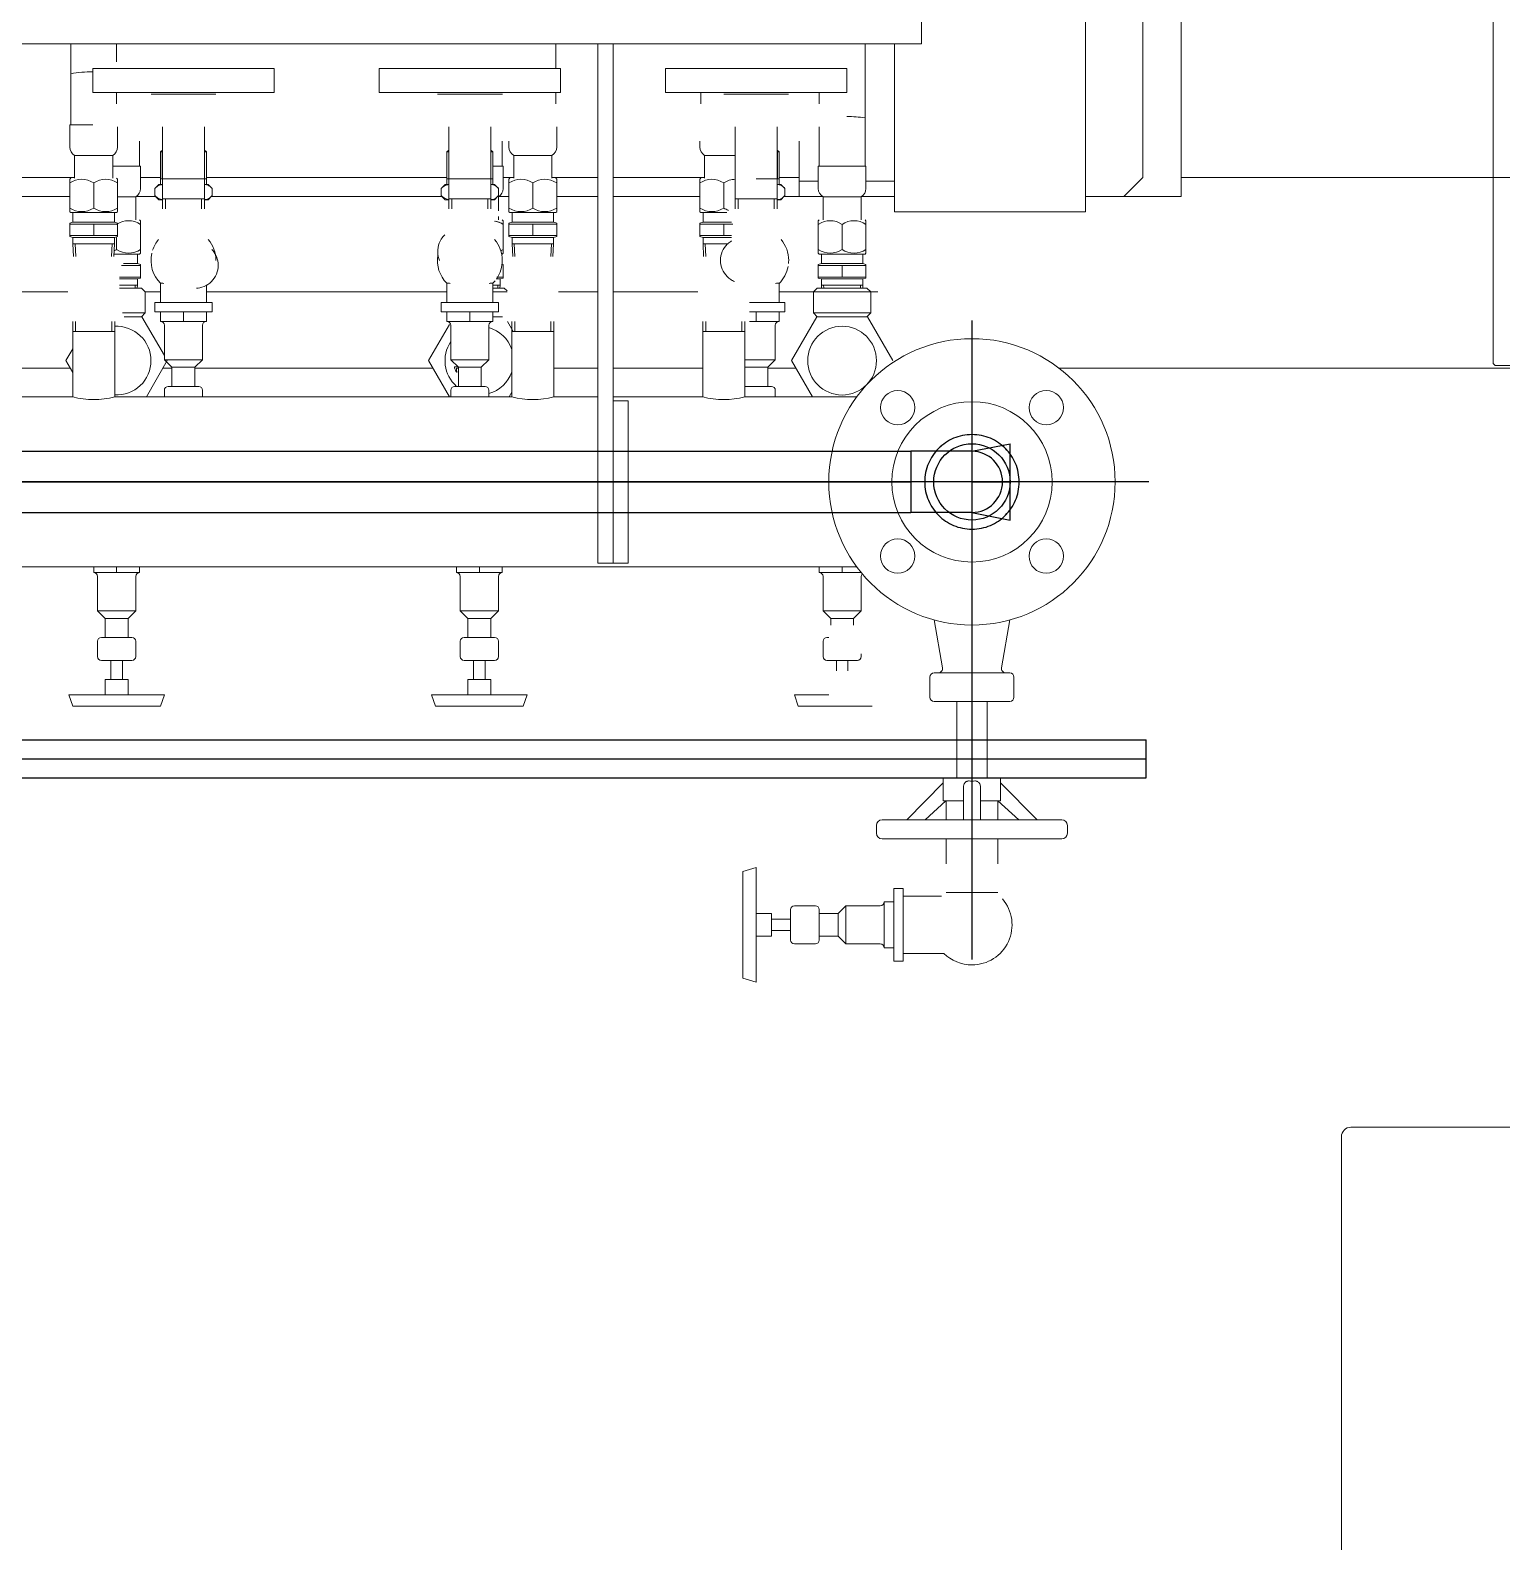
# Model space of a CAD drawing. Extents: x -681219 to -550379, y -242630 to -158199.
# Drawn here: x -643644 to -642873, y -218581 to -217790 of the extents above; entities that cross this region are included whole.
import ezdxf
from ezdxf.lldxf.tags import DXFTag

# ---------------------------------------------------------------- set-up
doc = ezdxf.new("R2010")
doc.units = 0
doc.header["$LTSCALE"] = 1000
doc.linetypes.add('DASHED2', pattern=[9.525, 6.35, -3.175])
doc.layers.get('0').update_dxf_attribs({"linetype": 'CONTINUOUS'})
for name, color, linetype in [('center', 253, 'CENTER2'), ('DOTE_油脂（红）', 7, 'CONTINUOUS'), ('interface', 251, 'DASHED2'), ('PIPE-油脂（红）', 1, 'CONTINUOUS'), ('VPIPE-油脂（红）', 1, 'CONTINUOUS')]:
    doc.layers.add(name, color=color, linetype=linetype)
doc.layers.add('famsun', color=7, linetype='CONTINUOUS', lineweight=0)
tags = doc.linetypes.add('CENTER2', pattern=[28.575, 19.05, -3.175, 3.175, -3.175]).pattern_tags.tags
tags[10:11] = [DXFTag(74, 4), DXFTag(75, 0), DXFTag(340, '0'), DXFTag(46, 0.0), DXFTag(50, 0.0), DXFTag(44, 0.0), DXFTag(45, 0.0)]
tags[8:9] = [DXFTag(74, 4), DXFTag(75, 0), DXFTag(340, '0'), DXFTag(46, 0.0), DXFTag(50, 0.0), DXFTag(44, 0.0), DXFTag(45, 0.0)]
tags[6:7] = [DXFTag(74, 4), DXFTag(75, 0), DXFTag(340, '0'), DXFTag(46, 0.0), DXFTag(50, 0.0), DXFTag(44, 0.0), DXFTag(45, 0.0)]
tags[4:5] = [DXFTag(74, 4), DXFTag(75, 0), DXFTag(340, '0'), DXFTag(46, 0.0), DXFTag(50, 0.0), DXFTag(44, 0.0), DXFTag(45, 0.0)]

# ---------------------------------------------------------------- blocks, each defined once
blk = doc.blocks.new('*U45')
at = {"color": 0, "linetype": 'ByBlock', "lineweight": -2}
for p, q in [((1998.14, 952.5), (1998.14, 1567.5)), ((2003.14, 947.5), (2313.17, 947.5)), ((1691.64, 871.5), (1684.64, 869.5)), ((1691.64, 871.5), (1691.64, 811.5)), ((1684.64, 869.5), (1684.64, 813.5)), ((1763.64, 860.5), (1763.64, 822.5)), ((1768.64, 860.5), (1763.64, 860.5)), ((1768.64, 860.5), (1768.64, 822.5)), ((1789.94, 856.5), (1768.64, 856.5)), ((1699.64, 847.5), (1691.64, 847.5)), ((1699.64, 847.5), (1699.64, 835.5)), ((1709.64, 833.5), (1709.64, 849.5)), ((1722.64, 851.5), (1711.64, 851.5)), ((1724.64, 849.5), (1724.64, 833.5)), ((1734.64, 847.5), (1724.64, 847.5)), ((1738.64, 851.5), (1734.64, 847.5)), ((1734.64, 847.5), (1734.64, 835.5)), ((1738.64, 851.5), (1738.64, 831.5)), ((1756.64, 851.5), (1738.64, 851.5)), ((1758.64, 853.5), (1763.64, 853.5)), ((1758.64, 853.5), (1758.64, 847.5)), ((1758.64, 847.5), (1758.64, 841.5)), ((1709.64, 844.5), (1699.64, 844.5)), ((1758.64, 841.5), (1758.64, 835.5)), ((1691.64, 835.5), (1699.64, 835.5)), ((1699.64, 838.5), (1709.64, 838.5)), ((1711.64, 831.5), (1722.64, 831.5)), ((1724.64, 835.5), (1734.64, 835.5)), ((1734.64, 835.5), (1738.64, 831.5)), ((1738.64, 831.5), (1756.64, 831.5)), ((1758.64, 835.5), (1758.64, 829.5)), ((1758.64, 829.5), (1763.64, 829.5)), ((1768.64, 826.5), (1788.64, 826.5)), ((1818.14, 824.5), (1791.14, 824.5)), ((1763.64, 822.5), (1768.64, 822.5)), ((1684.64, 813.5), (1691.64, 811.5)), ((1791.14, 809.5), (1791.14, 796.5)), ((1818.14, 796.5), (1818.14, 809.5)), ((1754.64, 793.5), (1754.64, 789.5)), ((1851.64, 796.5), (1757.64, 796.5)), ((1854.64, 789.5), (1854.64, 793.5)), ((1757.64, 786.5), (1851.64, 786.5)), ((1770.56, 786.5), (1789.64, 767.21)), ((1791.03, 776.5), (1780.15, 786.5)), ((1791.14, 786.5), (1791.14, 776.5)), ((1818.14, 776.5), (1818.14, 786.5)), ((1829.13, 786.5), (1818.25, 776.5)), ((1819.64, 767.21), (1838.72, 786.5)), ((1800.14, 776.5), (1789.64, 776.5)), ((1789.64, 776.5), (1789.64, 764.5)), ((1800.14, 769.6), (1800.14, 780.83)), ((1809.14, 780.83), (1809.14, 769.6)), ((1819.64, 776.5), (1809.14, 776.5)), ((1819.64, 764.5), (1819.64, 776.5)), ((1800.14, 770.62), (1800.14, 769.6)), ((1819.64, 764.5), (1789.64, 764.5)), ((1796.64, 764.5), (1796.64, 724.5)), ((1812.64, 724.5), (1812.64, 764.5)), ((1333.64, 727), (1331.64, 721)), ((1381.64, 721), (1331.64, 721)), ((1379.64, 727), (1333.64, 727)), ((1350.64, 721), (1350.64, 713)), ((1362.64, 713), (1362.64, 721)), ((1381.64, 721), (1379.64, 727)), ((1523.64, 727), (1521.64, 721)), ((1571.64, 721), (1521.64, 721)), ((1569.64, 727), (1523.64, 727)), ((1540.64, 721), (1540.64, 713)), ((1552.64, 713), (1552.64, 721)), ((1571.64, 721), (1569.64, 727)), ((1713.64, 727), (1711.64, 721)), ((1729.64, 721), (1711.64, 721)), ((1752.38, 727), (1713.64, 727)), ((1782.64, 722.3), (1782.64, 711.7)), ((1824.44, 724.5), (1784.84, 724.5)), ((1826.64, 711.7), (1826.64, 722.3)), ((1362.64, 713), (1350.64, 713)), ((1353.64, 713), (1353.64, 703)), ((1359.64, 703), (1359.64, 713)), ((1552.64, 713), (1540.64, 713)), ((1543.64, 713), (1543.64, 703)), ((1549.64, 703), (1549.64, 713)), ((1733.64, 708.5), (1733.64, 703)), ((1739.64, 703), (1739.64, 708.5)), ((1789.19, 706.92), (1784.76, 681.82)), ((1784.84, 709.5), (1824.44, 709.5)), ((1824.52, 681.82), (1820.1, 706.92)), ((1346.64, 701), (1346.64, 693)), ((1348.64, 703), (1364.64, 703)), ((1366.64, 693), (1366.64, 701)), ((1536.64, 701), (1536.64, 693)), ((1538.64, 703), (1554.64, 703)), ((1556.64, 693), (1556.64, 701)), ((1726.64, 701), (1726.64, 693)), ((1728.64, 703), (1744.64, 703)), ((1746.64, 699.5), (1746.64, 701)), ((1364.64, 691), (1348.64, 691)), ((1350.64, 691), (1350.64, 681)), ((1362.64, 681), (1362.64, 691)), ((1554.64, 691), (1538.64, 691)), ((1540.64, 691), (1540.64, 681)), ((1552.64, 681), (1552.64, 691)), ((1729.64, 691), (1728.64, 691)), ((1350.64, 681), (1346.64, 677)), ((1362.64, 681), (1350.64, 681)), ((1366.64, 677), (1362.64, 681)), ((1540.64, 681), (1536.64, 677)), ((1552.64, 681), (1540.64, 681)), ((1556.64, 677), (1552.64, 681)), ((1730.64, 681), (1726.64, 677)), ((1730.64, 684.5), (1730.64, 681)), ((1742.64, 681), (1730.64, 681)), ((1742.64, 681), (1742.64, 684.5)), ((1746.64, 677), (1742.64, 681)), ((1366.64, 677), (1346.64, 677)), ((1346.64, 677), (1346.64, 659)), ((1366.64, 659), (1366.64, 677)), ((1556.64, 677), (1536.64, 677)), ((1536.64, 677), (1536.64, 659)), ((1556.64, 659), (1556.64, 677)), ((1746.64, 677), (1726.64, 677)), ((1726.64, 677), (1726.64, 659)), ((1746.64, 659), (1746.64, 677)), ((1744.27, 654), (945.64, 654)), ((1350.64, 657), (1344.64, 657)), ((1344.64, 657), (1344.64, 654)), ((1356.64, 657), (1350.64, 657)), ((1362.64, 657), (1356.64, 657)), ((1356.64, 657), (1356.64, 654)), ((1368.64, 657), (1362.64, 657)), ((1368.64, 657), (1368.64, 654)), ((1540.64, 657), (1534.64, 657)), ((1534.64, 657), (1534.64, 654)), ((1546.64, 657), (1540.64, 657)), ((1552.64, 657), (1546.64, 657)), ((1546.64, 657), (1546.64, 654)), ((1558.64, 657), (1552.64, 657)), ((1558.64, 657), (1558.64, 654)), ((1608.64, 652), (1616.64, 652)), ((1608.64, 642), (1608.64, 652)), ((1616.64, 652), (1616.64, 642)), ((1616.64, 652), (1624.64, 652)), ((1624.64, 652), (1624.64, 642)), ((1730.64, 657), (1724.64, 657)), ((1724.64, 657), (1724.64, 654)), ((1736.64, 657), (1730.64, 657)), ((1742.64, 657), (1736.64, 657)), ((1736.64, 657), (1736.64, 654)), ((1746.6, 657), (1742.64, 657)), ((1608.64, 642), (1608.64, 380)), ((1616.64, 642), (1616.64, 380)), ((1624.64, 642), (1624.64, 577)), ((1624.64, 577), (1624.64, 567)), ((1255.64, 565), (1333.64, 565)), ((1333.64, 565), (1333.64, 525.5)), ((1355.64, 565), (1563.64, 565)), ((1355.64, 525.5), (1355.64, 565)), ((1383.2, 546), (1372.23, 565)), ((1381.64, 565), (1381.64, 561.5)), ((1401.64, 561.5), (1401.64, 565)), ((1531.05, 565), (1520.08, 546)), ((1531.64, 565), (1531.64, 561.5)), ((1551.64, 561.5), (1551.64, 565)), ((1563.64, 562.56), (1562.23, 565)), ((1563.64, 565), (1563.64, 525.5)), ((1585.64, 565), (1608.64, 565)), ((1585.64, 525.5), (1585.64, 565)), ((1624.64, 567), (1616.64, 567)), ((1616.64, 565), (1663.64, 565)), ((1663.64, 565), (1663.64, 525.5)), ((1685.64, 565), (1744.27, 565)), ((1685.64, 525.5), (1685.64, 565)), ((1701.64, 561.5), (1701.64, 565)), ((1721.05, 565), (1710.08, 546)), ((1399.64, 559.5), (1383.64, 559.5)), ((1385.64, 559.5), (1385.64, 549.5)), ((1397.64, 549.5), (1397.64, 559.5)), ((1549.64, 559.5), (1533.64, 559.5)), ((1535.64, 559.5), (1535.64, 549.5)), ((1547.64, 549.5), (1547.64, 559.5)), ((1699.64, 559.5), (1685.64, 559.5)), ((1697.64, 549.5), (1697.64, 559.5)), ((1332.39, 550), (1255.64, 550)), ((1333.64, 552.16), (1330.08, 546)), ((1385.64, 550), (1380.89, 550)), ((1385.64, 549.5), (1381.64, 545.5)), ((1397.64, 549.5), (1385.64, 549.5)), ((1522.39, 550), (1397.64, 550)), ((1401.64, 545.5), (1397.64, 549.5)), ((1535.64, 549.5), (1531.64, 545.5)), ((1547.64, 549.5), (1535.64, 549.5)), ((1551.64, 545.5), (1547.64, 549.5)), ((1608.64, 550), (1585.64, 550)), ((1663.64, 550), (1616.64, 550)), ((1697.64, 549.5), (1685.64, 549.5)), ((1712.39, 550), (1697.64, 550)), ((1701.64, 545.5), (1697.64, 549.5)), ((2339.14, 550), (1850.3, 550)), ((1330.08, 546), (1333.64, 539.84)), ((1369.92, 523), (1381.64, 543.3)), ((1401.64, 545.5), (1381.64, 545.5)), ((1381.64, 545.5), (1381.64, 527.5)), ((1401.64, 527.5), (1401.64, 545.5)), ((1520.08, 546), (1530.99, 527.11)), ((1551.64, 545.5), (1531.64, 545.5)), ((1531.64, 545.5), (1531.64, 527.5)), ((1551.64, 527.5), (1551.64, 545.5)), ((1701.64, 545.5), (1685.64, 545.5)), ((1701.64, 527.5), (1701.64, 545.5)), ((1710.08, 546), (1723.36, 523)), ((1749.92, 523), (1763.2, 546)), ((1355.64, 530.7), (1333.64, 530.7)), ((1335.17, 525.5), (1335.17, 530.7)), ((1354.11, 525.5), (1354.11, 530.7)), ((1585.64, 530.7), (1563.64, 530.7)), ((1565.17, 525.5), (1565.17, 530.7)), ((1584.11, 525.5), (1584.11, 530.7)), ((1685.64, 530.7), (1663.64, 530.7)), ((1665.17, 525.5), (1665.17, 530.7)), ((1684.11, 525.5), (1684.11, 530.7)), ((1360.67, 523), (1369.92, 523)), ((1371.64, 521), (1369.64, 523)), ((1379.64, 520.5), (1379.64, 525.5)), ((1385.64, 525.5), (1379.64, 525.5)), ((1391.64, 525.5), (1385.64, 525.5)), ((1397.64, 525.5), (1391.64, 525.5)), ((1391.64, 525.5), (1391.64, 520.5)), ((1403.64, 525.5), (1397.64, 525.5)), ((1403.64, 525.5), (1403.64, 520.5)), ((1529.64, 520.5), (1529.64, 525.5)), ((1535.64, 525.5), (1529.64, 525.5)), ((1541.64, 525.5), (1535.64, 525.5)), ((1547.64, 525.5), (1541.64, 525.5)), ((1541.64, 525.5), (1541.64, 520.5)), ((1553.64, 525.5), (1547.64, 525.5)), ((1553.64, 525.5), (1553.64, 520.5)), ((1553.71, 523), (1558.68, 523)), ((1561.4, 525.56), (1564.14, 530.31)), ((1691.64, 525.5), (1688.14, 525.5)), ((1697.64, 525.5), (1691.64, 525.5)), ((1691.64, 525.5), (1691.64, 520.5)), ((1703.64, 525.5), (1697.64, 525.5)), ((1703.64, 525.5), (1703.64, 520.5)), ((1723.64, 523), (1721.64, 521)), ((1723.36, 523), (1749.92, 523)), ((1751.64, 521), (1749.64, 523)), ((1371.64, 521), (1359.64, 521)), ((1371.64, 510), (1371.64, 521)), ((1406.64, 520.5), (1376.64, 520.5)), ((1376.64, 520.5), (1376.64, 515.5)), ((1406.64, 515.5), (1376.64, 515.5)), ((1379.64, 515.5), (1379.64, 505.54)), ((1403.64, 506.49), (1403.64, 515.5)), ((1406.64, 515.5), (1406.64, 520.5)), ((1556.64, 520.5), (1526.64, 520.5)), ((1526.64, 520.5), (1526.64, 515.5)), ((1556.64, 515.5), (1526.64, 515.5)), ((1529.64, 515.5), (1529.64, 505.54)), ((1553.64, 505.53), (1553.64, 515.5)), ((1556.64, 515.5), (1556.64, 520.5)), ((1706.64, 520.5), (1688.14, 520.5)), ((1706.64, 515.5), (1688.14, 515.5)), ((1703.64, 505.53), (1703.64, 515.5)), ((1706.64, 515.5), (1706.64, 520.5)), ((1751.64, 521), (1721.64, 521)), ((1721.64, 521), (1721.64, 510)), ((1751.64, 510), (1751.64, 521)), ((1258.14, 510), (1331.14, 510)), ((1369.64, 508), (1358.14, 508)), ((1366.27, 507.95), (1366.33, 506.5)), ((1367.49, 506.5), (1367.43, 508)), ((1369.64, 508), (1371.64, 510)), ((1371.64, 510), (1379.64, 510)), ((1403.64, 510), (1529.64, 510)), ((1553.64, 510), (1561.14, 510)), ((1559.64, 508), (1553.64, 508)), ((1556.27, 507.95), (1556.33, 506.5)), ((1557.49, 506.5), (1557.43, 508)), ((1559.64, 508), (1561.14, 509.5)), ((1588.14, 510), (1608.64, 510)), ((1616.64, 510), (1661.14, 510)), ((1703.64, 510), (1721.64, 510)), ((1721.64, 510), (1751.64, 510)), ((1721.64, 510), (1723.64, 508)), ((1749.64, 508), (1723.64, 508)), ((1725.86, 508), (1725.79, 506.5)), ((1727.02, 507.95), (1726.95, 506.5)), ((1746.27, 507.95), (1746.33, 506.5)), ((1747.49, 506.5), (1747.43, 508)), ((1749.64, 508), (1751.64, 510)), ((1755.39, 510), (1751.39, 510)), ((1367.49, 506.5), (1358.14, 506.5)), ((1358.14, 503.2), (1367.49, 503.2)), ((1369.14, 502.24), (1358.14, 502.24)), ((1367.49, 503.2), (1367.49, 506.5)), ((1369.14, 502.76), (1367.49, 503.2)), ((1369.14, 502.24), (1369.14, 502.76)), ((1369.14, 502.24), (1369.14, 496.16)), ((1557.49, 506.5), (1553.64, 506.5)), ((1555.41, 503.2), (1557.49, 503.2)), ((1559.14, 502.24), (1555.74, 502.24)), ((1557.49, 503.2), (1557.49, 506.5)), ((1559.14, 502.76), (1557.49, 503.2)), ((1559.14, 502.24), (1559.14, 502.76)), ((1559.14, 502.24), (1559.14, 496.16)), ((1725.79, 503.2), (1724.14, 502.76)), ((1724.14, 502.24), (1724.14, 502.76)), ((1736.64, 502.24), (1724.14, 502.24)), ((1724.14, 496.16), (1724.14, 502.24)), ((1747.49, 506.5), (1725.79, 506.5)), ((1725.79, 506.5), (1725.79, 503.2)), ((1725.79, 503.2), (1747.49, 503.2)), ((1749.14, 502.24), (1736.64, 502.24)), ((1736.64, 502.24), (1736.64, 496.16)), ((1747.49, 503.2), (1747.49, 506.5)), ((1749.14, 502.76), (1747.49, 503.2)), ((1749.14, 502.24), (1749.14, 502.76)), ((1749.14, 502.24), (1749.14, 496.16)), ((1334.08, 491.5), (1333.79, 484.8)), ((1335.24, 491.45), (1334.95, 484.8)), ((1354.04, 491.45), (1354.33, 484.8)), ((1355.49, 484.8), (1355.2, 491.5)), ((1359.2, 496.16), (1369.14, 496.16)), ((1360.33, 495.2), (1367.49, 495.2)), ((1367.49, 495.2), (1369.14, 495.64)), ((1367.49, 490.2), (1367.49, 495.2)), ((1369.14, 496.16), (1369.14, 495.64)), ((1558.53, 495.48), (1559.14, 495.64)), ((1559.14, 496.16), (1559.14, 495.64)), ((1564.08, 491.5), (1563.79, 484.8)), ((1565.24, 491.45), (1564.95, 484.8)), ((1584.04, 491.45), (1584.33, 484.8)), ((1585.49, 484.8), (1585.2, 491.5)), ((1664.08, 491.5), (1663.79, 484.8)), ((1665.24, 491.45), (1664.95, 484.8)), ((1724.14, 495.64), (1724.14, 496.16)), ((1724.14, 496.16), (1736.64, 496.16)), ((1724.14, 495.64), (1725.79, 495.2)), ((1725.79, 495.2), (1747.49, 495.2)), ((1725.79, 495.2), (1725.79, 490.2)), ((1736.64, 496.16), (1749.14, 496.16)), ((1747.49, 495.2), (1749.14, 495.64)), ((1747.49, 490.2), (1747.49, 495.2)), ((1749.14, 496.16), (1749.14, 495.64)), ((1355.49, 484.8), (1333.79, 484.8)), ((1333.79, 484.8), (1333.79, 481.5)), ((1355.26, 490.2), (1368.64, 490.2)), ((1355.49, 481.5), (1355.49, 484.8)), ((1356.64, 487.77), (1356.64, 481.58)), ((1369.14, 489.7), (1368.64, 490.2)), ((1369.14, 487.77), (1369.14, 489.7)), ((1369.14, 487.77), (1369.14, 474.63)), ((1558.32, 490.2), (1558.64, 490.2)), ((1559.14, 489.7), (1558.64, 490.2)), ((1559.14, 487.77), (1559.14, 489.7)), ((1559.14, 487.77), (1559.14, 474.63)), ((1585.49, 484.8), (1563.79, 484.8)), ((1563.79, 484.8), (1563.79, 481.5)), ((1585.49, 481.5), (1585.49, 484.8)), ((1676.95, 484.8), (1663.79, 484.8)), ((1663.79, 484.8), (1663.79, 481.5)), ((1724.64, 490.2), (1724.14, 489.7)), ((1724.14, 487.77), (1724.14, 489.7)), ((1724.14, 474.63), (1724.14, 487.77)), ((1724.64, 490.2), (1748.64, 490.2)), ((1736.64, 487.77), (1736.64, 474.63)), ((1749.14, 489.7), (1748.64, 490.2)), ((1749.14, 487.77), (1749.14, 489.7)), ((1749.14, 487.77), (1749.14, 474.63)), ((1333.79, 481.5), (1332.14, 481.06)), ((1332.14, 481.06), (1332.14, 480.54)), ((1332.14, 474.46), (1332.14, 480.54)), ((1344.64, 480.54), (1332.14, 480.54)), ((1333.79, 481.5), (1355.49, 481.5)), ((1344.64, 474.46), (1344.64, 480.54)), ((1357.14, 480.54), (1344.64, 480.54)), ((1357.14, 481.06), (1355.49, 481.5)), ((1357.14, 480.54), (1357.14, 481.06)), ((1357.14, 474.46), (1357.14, 480.54)), ((1563.79, 481.5), (1562.14, 481.06)), ((1562.14, 481.06), (1562.14, 480.54)), ((1562.14, 474.46), (1562.14, 480.54)), ((1574.64, 480.54), (1562.14, 480.54)), ((1563.79, 481.5), (1585.49, 481.5)), ((1574.64, 474.46), (1574.64, 480.54)), ((1587.14, 480.54), (1574.64, 480.54)), ((1587.14, 481.06), (1585.49, 481.5)), ((1587.14, 480.54), (1587.14, 481.06)), ((1587.14, 474.46), (1587.14, 480.54)), ((1663.79, 481.5), (1662.14, 481.06)), ((1662.14, 481.06), (1662.14, 480.54)), ((1662.14, 474.46), (1662.14, 480.54)), ((1674.64, 480.54), (1662.14, 480.54)), ((1663.79, 481.5), (1678.64, 481.5)), ((1674.64, 474.46), (1674.64, 480.54)), ((1678.64, 480.54), (1674.64, 480.54)), ((1332.14, 474.46), (1344.64, 474.46)), ((1332.14, 474.46), (1332.14, 473.94)), ((1332.14, 473.94), (1333.79, 473.5)), ((1332.64, 468.5), (1332.14, 468)), ((1332.14, 466.07), (1332.14, 468)), ((1356.64, 468.5), (1332.64, 468.5)), ((1333.79, 473.5), (1355.49, 473.5)), ((1333.79, 473.5), (1333.79, 468.5)), ((1344.64, 474.46), (1357.14, 474.46)), ((1355.49, 473.5), (1357.14, 473.94)), ((1355.49, 468.5), (1355.49, 473.5)), ((1357.14, 468), (1356.64, 468.5)), ((1357.14, 474.46), (1357.14, 473.94)), ((1357.14, 466.07), (1357.14, 467.97)), ((1366.64, 460.2), (1366.64, 472.2)), ((1368.64, 472.2), (1369.14, 472.7)), ((1369.14, 472.7), (1369.14, 474.63)), ((1556.64, 470.5), (1556.64, 472.2)), ((1556.64, 460.2), (1556.64, 467.5)), ((1558.64, 472.2), (1559.14, 472.7)), ((1559.14, 474.63), (1559.14, 472.7)), ((1562.14, 474.46), (1574.64, 474.46)), ((1562.14, 474.46), (1562.14, 473.94)), ((1562.14, 473.94), (1563.79, 473.5)), ((1562.64, 468.5), (1562.14, 468)), ((1562.14, 466.07), (1562.14, 468)), ((1586.64, 468.5), (1562.64, 468.5)), ((1563.79, 473.5), (1585.49, 473.5)), ((1563.79, 473.5), (1563.79, 468.5)), ((1574.64, 474.46), (1587.14, 474.46)), ((1585.49, 473.5), (1587.14, 473.94)), ((1585.49, 468.5), (1585.49, 473.5)), ((1587.14, 468), (1586.64, 468.5)), ((1587.14, 474.46), (1587.14, 473.94)), ((1587.14, 466.07), (1587.14, 467.97)), ((1662.14, 474.46), (1674.64, 474.46)), ((1662.14, 474.46), (1662.14, 473.94)), ((1662.14, 473.94), (1663.79, 473.5)), ((1662.64, 468.5), (1662.14, 468)), ((1662.14, 466.07), (1662.14, 468)), ((1676.19, 468.5), (1662.64, 468.5)), ((1663.79, 473.5), (1678.64, 473.5)), ((1663.79, 473.5), (1663.79, 468.5)), ((1674.64, 474.46), (1679.33, 474.46)), ((1724.14, 474.63), (1724.14, 472.7)), ((1724.14, 472.7), (1724.64, 472.2)), ((1726.64, 472.2), (1726.64, 460.2)), ((1746.64, 460.2), (1746.64, 472.2)), ((1748.64, 472.2), (1749.14, 472.7)), ((1749.14, 474.63), (1749.14, 472.7)), ((1764.14, 468), (1864.14, 468)), ((1764.14, 463.33), (1764.14, 468)), ((1864.14, 463.33), (1864.14, 468)), ((1257.14, 460), (1332.14, 460)), ((1332.14, 452.93), (1332.14, 466.07)), ((1344.64, 452.93), (1344.64, 466.07)), ((1357.14, 452.93), (1357.14, 466.07)), ((1357.14, 460.2), (1366.64, 460.2)), ((1366.96, 460), (1377.04, 460)), ((1378.74, 461.7), (1376.65, 459.61)), ((1376.65, 455.81), (1376.65, 459.59)), ((1378.74, 461.7), (1380.64, 461.7)), ((1380.64, 466.5), (1380.64, 423.5)), ((1380.64, 461.3), (1402.64, 461.3)), ((1382.17, 466.5), (1382.17, 461.3)), ((1401.11, 466.5), (1401.11, 461.3)), ((1402.64, 423.5), (1402.64, 466.5)), ((1402.64, 461.7), (1404.54, 461.7)), ((1406.3, 459.94), (1404.54, 461.7)), ((1406.24, 460), (1527.04, 460)), ((1406.63, 459.59), (1406.63, 455.81)), ((1528.74, 461.7), (1526.65, 459.61)), ((1526.65, 455.81), (1526.65, 459.59)), ((1528.74, 461.7), (1530.64, 461.7)), ((1530.64, 466.5), (1530.64, 423.5)), ((1530.64, 461.3), (1552.64, 461.3)), ((1532.17, 466.5), (1532.17, 461.3)), ((1551.11, 466.5), (1551.11, 461.3)), ((1552.64, 423.5), (1552.64, 466.5)), ((1552.64, 461.7), (1554.54, 461.7)), ((1556.3, 459.94), (1554.54, 461.7)), ((1556.63, 459.59), (1556.63, 455.81)), ((1556.96, 460), (1562.14, 460)), ((1562.14, 452.93), (1562.14, 466.07)), ((1574.64, 452.93), (1574.64, 466.07)), ((1587.14, 452.93), (1587.14, 466.07)), ((1587.14, 460), (1608.64, 460)), ((1616.64, 460), (1662.14, 460)), ((1662.14, 452.93), (1662.14, 466.07)), ((1674.64, 452.93), (1674.64, 466.07)), ((1680.64, 466.5), (1680.64, 423.5)), ((1680.64, 461.3), (1702.64, 461.3)), ((1682.17, 466.5), (1682.17, 461.3)), ((1701.11, 466.5), (1701.11, 461.3)), ((1702.64, 423.5), (1702.64, 466.5)), ((1702.64, 461.7), (1704.54, 461.7)), ((1706.3, 459.94), (1704.54, 461.7)), ((1706.24, 460), (1726.32, 460)), ((1706.63, 459.59), (1706.63, 455.81)), ((1714.14, 452), (1714.14, 460)), ((1726.32, 460), (1714.14, 460)), ((1726.64, 460.2), (1746.64, 460.2)), ((1764.14, 460), (1746.96, 460)), ((1764.14, 380), (1764.14, 463.33)), ((1864.14, 153.9), (1864.14, 463.33)), ((1884.14, 460), (1864.14, 460)), ((1914.14, 460), (1884.14, 460)), ((1894.14, 450.05), (1884.14, 460)), ((1914.14, 460), (1914.14, 439.26)), ((1332.14, 452.93), (1332.14, 451.03)), ((1357.14, 452.93), (1357.14, 451)), ((1369.14, 444.2), (1369.14, 455.87)), ((1377.01, 455.43), (1378.74, 453.7)), ((1378.74, 453.7), (1380.64, 453.7)), ((1379.64, 453.7), (1379.64, 436.7)), ((1402.64, 453.7), (1404.54, 453.7)), ((1403.64, 436.7), (1403.64, 453.7)), ((1404.54, 453.7), (1406.63, 455.79)), ((1527.01, 455.43), (1528.74, 453.7)), ((1528.74, 453.7), (1530.64, 453.7)), ((1529.64, 453.7), (1529.64, 436.7)), ((1552.64, 453.7), (1554.54, 453.7)), ((1553.64, 436.7), (1553.64, 453.7)), ((1554.54, 453.7), (1556.63, 455.79)), ((1559.14, 444.2), (1559.14, 455.87)), ((1562.14, 452.93), (1562.14, 451.03)), ((1587.14, 452.93), (1587.14, 451)), ((1662.14, 452.93), (1662.14, 451.03)), ((1702.64, 453.7), (1704.54, 453.7)), ((1703.64, 436.7), (1703.64, 453.7)), ((1704.54, 453.7), (1706.63, 455.79)), ((1714.14, 452), (1714.14, 439.26)), ((1724.14, 452), (1714.14, 452)), ((1724.14, 455.87), (1724.14, 444.2)), ((1749.14, 444.2), (1749.14, 455.87)), ((1764.14, 452), (1749.14, 452)), ((1254.64, 450), (1334.64, 450)), ((1332.14, 451), (1332.64, 450.5)), ((1334.64, 450.5), (1334.64, 438.5)), ((1354.64, 438.5), (1354.64, 450.5)), ((1354.64, 444.2), (1369.14, 444.2)), ((1356.64, 450.5), (1357.14, 451)), ((1368.64, 431), (1368.64, 444.2)), ((1369.14, 450), (1379.64, 450)), ((1403.64, 450.7), (1379.64, 450.7)), ((1380.56, 435.78), (1380.56, 450.7)), ((1402.72, 435.78), (1402.72, 450.7)), ((1403.64, 450), (1529.64, 450)), ((1553.64, 450.7), (1529.64, 450.7)), ((1530.56, 435.78), (1530.56, 450.7)), ((1552.72, 435.78), (1552.72, 450.7)), ((1553.64, 444.2), (1559.14, 444.2)), ((1558.64, 431), (1558.64, 444.2)), ((1559.14, 450), (1564.64, 450)), ((1562.14, 451), (1562.64, 450.5)), ((1564.64, 450.5), (1564.64, 438.5)), ((1584.64, 438.5), (1584.64, 450.5)), ((1584.64, 450), (1608.64, 450)), ((1586.64, 450.5), (1587.14, 451)), ((1616.64, 450), (1664.64, 450)), ((1662.14, 451), (1662.64, 450.5)), ((1664.64, 450.5), (1664.64, 438.5)), ((1703.64, 450.7), (1691.64, 450.7)), ((1702.72, 435.78), (1702.72, 450.7)), ((1703.64, 450), (1714.14, 450)), ((1724.14, 444.2), (1749.14, 444.2)), ((1724.64, 444.2), (1724.64, 423.5)), ((1748.64, 418.81), (1748.64, 444.2)), ((1894.14, 185.39), (1894.14, 450.05)), ((1914.14, 450), (2520.14, 450)), ((1334.64, 438.5), (1354.64, 438.5)), ((1379.64, 436.7), (1380.64, 436.7)), ((1379.64, 436.7), (1380.64, 435.7)), ((1402.64, 436.7), (1403.64, 436.7)), ((1402.64, 435.7), (1403.64, 436.7)), ((1529.64, 436.7), (1530.64, 436.7)), ((1529.64, 436.7), (1530.64, 435.7)), ((1552.64, 436.7), (1553.64, 436.7)), ((1552.64, 435.7), (1553.64, 436.7)), ((1564.64, 438.5), (1584.64, 438.5)), ((1664.64, 438.5), (1680.64, 438.5)), ((1702.64, 436.7), (1703.64, 436.7)), ((1702.64, 435.7), (1703.64, 436.7)), ((1714.14, 439.26), (1714.14, 431)), ((1914.14, 439.26), (1914.14, 158)), ((1332.14, 434.17), (1332.14, 422.5)), ((1357.14, 423.5), (1357.14, 434.17)), ((1562.14, 434.17), (1562.14, 431)), ((1587.14, 423.5), (1587.14, 434.17)), ((1662.14, 434.17), (1662.14, 431)), ((1332.14, 422.5), (1344.14, 422.5)), ((1332.64, 422.5), (1332.64, 395.7)), ((1748.64, 380.03), (1748.64, 420.31)), ((1344.14, 405.5), (1439.14, 405.5)), ((1344.14, 405.5), (1344.14, 393)), ((1356.64, 405.5), (1356.64, 411.5)), ((1408.62, 406.5), (1374.66, 406.5)), ((1439.14, 393), (1439.14, 405.5)), ((1494.14, 405.5), (1589.14, 405.5)), ((1494.14, 405.5), (1494.14, 393)), ((1558.72, 406.5), (1524.66, 406.5)), ((1586.64, 405.5), (1586.64, 411.5)), ((1589.14, 393), (1589.14, 405.5)), ((1644.14, 405.5), (1739.14, 405.5)), ((1644.14, 405.5), (1644.14, 393)), ((1662.64, 411.5), (1662.64, 405.5)), ((1708.62, 406.5), (1674.66, 406.5)), ((1724.64, 411.52), (1724.64, 405.52)), ((1739.14, 393), (1739.14, 405.5)), ((1332.64, 397.01), (1332.64, 380.02)), ((1344.14, 393), (1439.14, 393)), ((1356.64, 380.02), (1356.64, 389.44)), ((1494.14, 393), (1589.14, 393)), ((1586.64, 380.02), (1586.64, 393.02)), ((1644.14, 393), (1739.14, 393)), ((1778.14, 380), (788.14, 380)), ((1778.14, 380), (1778.14, 375.4)), ((1778.14, 375.4), (1778.14, 321.91))]:
    blk.add_line(p, q, dxfattribs=at)
for centre, radius in [((1804.64, 609.5), 75), ((1765.75, 648.39), 9), ((1843.53, 648.39), 9), ((1804.64, 609.5), 42), ((1804.64, 609.5), 24.75), ((1765.75, 570.61), 9), ((1843.53, 570.61), 9), ((1736.64, 546), 18)]:
    blk.add_circle(centre, radius, dxfattribs=at)
for centre, radius, start, end in [((2003.14, 952.5), 5, 180, 270), ((1804.64, 841.5), 21, 90, 134.53007), ((1804.64, 841.5), 21, 319.63026, 90), ((1711.64, 849.5), 2, 90, 180), ((1722.64, 849.5), 2, 0, 90), ((1756.64, 853.5), 2, 270, 0), ((1711.64, 833.5), 2, 180, 270), ((1722.64, 833.5), 2, 270, 0), ((1756.64, 829.5), 2, 0, 90), ((1757.64, 793.5), 3, 90, 180), ((1851.64, 793.5), 3, 0, 90), ((1757.64, 789.5), 3, 180, 270), ((1851.64, 789.5), 3, 270, 0), ((1784.84, 722.3), 2.2, 90, 180), ((1824.44, 722.3), 2.2, 0, 90), ((1784.84, 711.7), 2.2, 180, 270), ((1787.02, 707.3), 2.2, 350, 90), ((1822.26, 707.3), 2.2, 90, 190), ((1824.44, 711.7), 2.2, 270, 0), ((1348.64, 701), 2, 90, 180), ((1364.64, 701), 2, 0, 90), ((1538.64, 701), 2, 90, 180), ((1554.64, 701), 2, 0, 90), ((1728.64, 701), 2, 90, 180), ((1744.64, 701), 2, 0, 90), ((1348.64, 693), 2, 180, 270), ((1364.64, 693), 2, 270, 0), ((1538.64, 693), 2, 180, 270), ((1554.64, 693), 2, 270, 0), ((1728.64, 693), 2, 180, 270), ((1344.64, 659), 2, 270, 0), ((1368.64, 659), 2, 180, 270), ((1534.64, 659), 2, 270, 0), ((1558.64, 659), 2, 180, 270), ((1724.64, 659), 2, 270, 0), ((1748.64, 659), 2, 180, 221.85079), ((1344.64, 521.92), 44.46, 75.67555, 104.32445), ((1356.64, 546), 18, 0, 93.18474), ((1546.64, 546), 18, 19.18814, 73.87238), ((1574.64, 521.92), 44.46, 75.67555, 104.32445), ((1674.64, 521.92), 44.46, 75.67555, 104.32445), ((1383.64, 561.5), 2, 180, 270), ((1399.64, 561.5), 2, 270, 0), ((1546.64, 546), 18, 131.40962, 213.55731), ((1533.64, 561.5), 2, 180, 270), ((1549.64, 561.5), 2, 270, 0), ((1699.64, 561.5), 2, 270, 0), ((1356.64, 546), 18, 266.81526, 0), ((1546.64, 546), 18, 286.12762, 340.81186), ((1379.64, 527.5), 2, 270, 0), ((1403.64, 527.5), 2, 180, 270), ((1529.64, 527.5), 2, 270, 0), ((1553.64, 527.5), 2, 180, 270), ((1703.64, 527.5), 2, 180, 270), ((1391.64, 493.5), 17, 135.06695, 192.66135), ((1541.64, 493.5), 17, 135.06695, 188.70678), ((1541.64, 493.5), 17, 38.71668, 45.38508), ((1541.64, 493.5), 17, 0, 33.62717), ((1691.64, 493.5), 17, 10.91843, 45.38508), ((1391.64, 493.5), 17, 319.87815, 0), ((1541.64, 493.5), 17, 319.87815, 0), ((1691.64, 493.5), 17, 319.87815, 0), ((1691.64, 493.5), 17, 0, 5.56587), ((1350.39, 478.48), 11.19, 56.05139, 63.47768), ((1350.39, 478.49), 11.18, 56.02108, 63.3364), ((1362.89, 478.49), 11.18, 56.02109, 123.97891), ((1362.89, 478.48), 11.19, 56.05139, 123.94861), ((1391.64, 493.5), 17, 198.39948, 220.12185), ((1552.89, 478.48), 11.19, 56.05139, 64.05712), ((1552.89, 478.49), 11.18, 56.02109, 63.99279), ((1730.39, 478.49), 11.18, 56.02108, 123.97892), ((1730.39, 478.48), 11.19, 56.05139, 123.94861), ((1742.89, 478.49), 11.18, 56.02109, 123.97891), ((1742.89, 478.48), 11.19, 56.05139, 123.94861), ((1338.39, 456.79), 11.18, 56.02108, 123.97892), ((1338.39, 456.78), 11.19, 56.05139, 123.94861), ((1350.89, 456.79), 11.18, 56.02109, 123.97891), ((1350.89, 456.79), 11.18, 56.02108, 123.97892), ((1362.89, 483.91), 11.18, 236.02109, 303.97891), ((1362.89, 483.91), 11.18, 236.02108, 303.97892), ((1552.89, 483.91), 11.18, 279.0225, 303.97892), ((1552.89, 483.91), 11.18, 281.60874, 303.97891), ((1568.39, 456.79), 11.18, 56.02108, 123.97892), ((1568.39, 456.78), 11.19, 56.05139, 123.94861), ((1580.89, 456.79), 11.18, 56.02109, 123.97891), ((1580.89, 456.79), 11.18, 56.02108, 123.97892), ((1668.39, 456.79), 11.18, 56.02108, 123.97892), ((1668.39, 456.78), 11.19, 56.05139, 123.94861), ((1680.89, 456.79), 11.18, 110.00445, 123.97891), ((1680.89, 456.79), 11.18, 110.28849, 123.97892), ((1730.39, 483.91), 11.18, 236.02108, 303.97892), ((1730.39, 483.92), 11.19, 236.05139, 303.94861), ((1742.89, 483.91), 11.18, 236.02109, 303.97891), ((1742.89, 483.91), 11.18, 236.02108, 303.97892), ((1364.14, 455.87), 5, 0, 60), ((1554.14, 455.87), 5, 0, 60), ((1729.14, 455.87), 5, 120, 180), ((1744.14, 455.87), 5, 0, 60), ((1338.39, 462.22), 11.19, 236.05139, 303.94861), ((1338.39, 462.21), 11.18, 236.02108, 303.97892), ((1350.89, 462.21), 11.18, 236.02109, 303.97891), ((1350.89, 462.22), 11.19, 236.05139, 303.94861), ((1568.39, 462.22), 11.19, 236.05139, 303.94861), ((1568.39, 462.21), 11.18, 236.02108, 303.97892), ((1580.89, 462.21), 11.18, 236.02109, 303.97891), ((1580.89, 462.22), 11.19, 236.05139, 303.94861), ((1668.39, 462.22), 11.19, 236.05139, 303.94861), ((1668.39, 462.21), 11.18, 236.02108, 303.97892), ((1680.89, 462.21), 11.18, 236.02109, 268.70115), ((1680.89, 462.22), 11.19, 236.05139, 268.70592), ((1337.14, 434.17), 5, 120, 180), ((1352.14, 434.17), 5, 0, 60), ((1567.14, 434.17), 5, 120, 180), ((1582.14, 434.17), 5, 0, 60), ((1667.14, 434.17), 5, 120, 180), ((1736.64, 511.87), 93.83, 271.54367, 277.34789), ((1344.64, 465.09), 70.42, 260.18908, 269.58716)]:
    blk.add_arc(centre, radius, start, end, dxfattribs=at)
for centre, major_axis, ratio, start_param, end_param in [((1803.14, 780.83), (0, 82.22), 0.036487, 1.499716, 1.570796), ((1806.14, 780.83), (0, 82.22), 0.036487, 4.712389, 4.78347), ((1804.64, 753.08), (-15, 0), 0.875425, 4.612222, 4.812556)]:
    blk.add_ellipse(centre, major_axis=major_axis, ratio=ratio, start_param=start_param, end_param=end_param, dxfattribs=at)
for points, knots in [([(1803.14, 766.15), (1802.92, 766.13), (1802.71, 766.14), (1802.28, 766.21), (1802.07, 766.27), (1801.69, 766.45), (1801.5, 766.56), (1801.17, 766.83), (1801.02, 766.98), (1800.75, 767.33), (1800.64, 767.51), (1800.45, 767.9), (1800.37, 768.1), (1800.25, 768.52), (1800.21, 768.73), (1800.15, 769.16), (1800.14, 769.38), (1800.14, 769.6)], [0, 0, 0, 0, 0.125, 0.125, 0.25, 0.25, 0.375, 0.375, 0.5, 0.5, 0.625, 0.625, 0.75, 0.75, 0.875, 0.875, 1, 1, 1, 1]), ([(1809.14, 769.6), (1809.14, 769.16), (1809.09, 768.73), (1808.91, 768.11), (1808.83, 767.9), (1808.64, 767.51), (1808.53, 767.33), (1808.27, 766.99), (1808.12, 766.83), (1807.79, 766.57), (1807.6, 766.45), (1807.21, 766.27), (1807.01, 766.21), (1806.58, 766.14), (1806.36, 766.13), (1806.14, 766.15)], [0, 0, 0, 0, 0.25, 0.25, 0.375, 0.375, 0.5, 0.5, 0.625, 0.625, 0.75, 0.75, 0.875, 0.875, 1, 1, 1, 1]), ([(1535.51, 549.31), (1535.43, 549.31), (1535.36, 549.31), (1535.29, 549.31), (1534.55, 549.33), (1534.08, 549.3), (1533.89, 549.26), (1533.86, 549.25), (1533.83, 549.25), (1533.68, 549.25), (1533.61, 549.32), (1533.61, 549.58), (1533.7, 549.87), (1534.03, 550.72), (1534.2, 551.12), (1534.39, 551.48), (1534.58, 551.84), (1534.7, 552.05), (1534.8, 552.15), (1534.83, 552.17), (1534.88, 552.17), (1534.89, 552.16), (1534.89, 552.09), (1534.88, 552.05), (1534.87, 552.01), (1534.78, 551.79), (1534.71, 551.52), (1534.68, 551.22), (1534.65, 550.9), (1534.63, 550.69), (1534.59, 550.45), (1534.58, 550.36), (1534.58, 550.23), (1534.61, 550.18), (1534.65, 550.12), (1534.7, 550.07), (1534.77, 550.04), (1534.93, 550), (1535.15, 549.99), (1535.5, 549.99)], [0.1876918, 0.1876918, 0.1876918, 0.1876918, 0.1969444, 0.1969444, 0.1969444, 0.2562228, 0.2562228, 0.2562228, 0.2618376, 0.2618376, 0.2955261, 0.2955261, 0.3303377, 0.3303377, 0.3651492, 0.3651492, 0.3651492, 0.3761508, 0.3761508, 0.3871523, 0.3871523, 0.3981539, 0.3981539, 0.4091555, 0.4091555, 0.4091555, 0.4436329, 0.4436329, 0.4436329, 0.4593306, 0.4593306, 0.4750282, 0.4750282, 0.4907258, 0.4907258, 0.4907258, 0.5377319, 0.5377319, 0.5783128, 0.5783128, 0.5783128, 0.5783128]), ([(1406.46, 487.73), (1406.96, 488.25), (1407.41, 488.81), (1408.7, 490.73), (1409.3, 492.2), (1409.91, 495.29), (1409.91, 496.89), (1409.3, 499.96), (1408.68, 501.45), (1406.93, 504.05), (1405.79, 505.19), (1403.18, 506.92), (1401.7, 507.53), (1399.63, 507.94), (1399.09, 508.01), (1398.55, 508.04)], [0.4714713, 0.4714713, 0.4714713, 0.4714713, 0.5, 0.5, 0.5625, 0.5625, 0.625, 0.625, 0.6875, 0.6875, 0.75, 0.75, 0.8125, 0.8125, 0.8340019, 0.8340019, 0.8340019, 0.8340019]), ([(1381.32, 505.54), (1381.03, 505.51), (1380.78, 505.48), (1379.96, 505.45), (1379.64, 505.52), (1379.64, 505.54)], [0.91542682, 0.91542682, 0.91542682, 0.91542682, 0.9375, 0.9375, 1, 1, 1, 1]), ([(1531.32, 505.54), (1531.03, 505.51), (1530.78, 505.48), (1529.96, 505.45), (1529.64, 505.52), (1529.64, 505.54)], [0.91542682, 0.91542682, 0.91542682, 0.91542682, 0.9375, 0.9375, 1, 1, 1, 1]), ([(1553.64, 505.54), (1553.64, 505.54), (1553.64, 505.54), (1553.64, 505.52), (1553.33, 505.45), (1552.44, 505.49), (1552.1, 505.52), (1551.71, 505.58)], [0.49811248, 0.49811248, 0.49811248, 0.49811248, 0.5, 0.5, 0.5625, 0.5625, 0.59110151, 0.59110151, 0.59110151, 0.59110151]), ([(1680.31, 504.57), (1679.6, 504.27), (1678.91, 503.9), (1676.95, 502.59), (1675.83, 501.47), (1674.08, 498.85), (1673.47, 497.37), (1672.86, 494.29), (1672.86, 492.68), (1673.47, 489.61), (1674.09, 488.13), (1675.84, 485.52), (1676.97, 484.39), (1678.39, 483.45), (1678.5, 483.37), (1678.61, 483.31)], [0.4693565, 0.4693565, 0.4693565, 0.4693565, 0.5, 0.5, 0.5625, 0.5625, 0.625, 0.625, 0.6875, 0.6875, 0.75, 0.75, 0.8125, 0.8125, 0.8177141, 0.8177141, 0.8177141, 0.8177141]), ([(1703.64, 505.54), (1703.64, 505.54), (1703.64, 505.54), (1703.64, 505.52), (1703.33, 505.45), (1702.44, 505.49), (1702.1, 505.52), (1701.71, 505.58)], [0.49811248, 0.49811248, 0.49811248, 0.49811248, 0.5, 0.5, 0.5625, 0.5625, 0.59110151, 0.59110151, 0.59110151, 0.59110151]), ([(1525.78, 493.58), (1525.48, 492.89), (1525.25, 492.17), (1524.75, 489.88), (1524.72, 488.29), (1525.27, 485.19), (1525.85, 483.7), (1527.23, 481.54), (1527.88, 480.77), (1528.61, 480.08)], [0.4701985, 0.4701985, 0.4701985, 0.4701985, 0.5, 0.5, 0.5625, 0.5625, 0.625, 0.625, 0.664772, 0.664772, 0.664772, 0.664772]), ([(1380.64, 461.6), (1380.32, 461.59), (1380, 461.54), (1379.34, 461.36), (1378.99, 461.22), (1378.3, 460.86), (1377.96, 460.64), (1377.29, 460.15), (1376.97, 459.88), (1376.65, 459.59)], [0.5143071, 0.5143071, 0.5143071, 0.5143071, 0.625, 0.625, 0.75, 0.75, 0.875, 0.875, 1, 1, 1, 1]), ([(1406.63, 459.59), (1406.1, 460.18), (1405.56, 460.67), (1404.72, 461.21), (1404.43, 461.35), (1403.85, 461.55), (1403.55, 461.6), (1403.04, 461.6), (1402.84, 461.58), (1402.63, 461.53)], [0, 0, 0, 0, 0.25, 0.25, 0.375, 0.375, 0.5, 0.5, 0.5877814, 0.5877814, 0.5877814, 0.5877814]), ([(1530.64, 461.6), (1530.32, 461.59), (1530, 461.54), (1529.34, 461.36), (1528.99, 461.22), (1528.3, 460.86), (1527.96, 460.64), (1527.29, 460.15), (1526.97, 459.88), (1526.65, 459.59)], [0.5143071, 0.5143071, 0.5143071, 0.5143071, 0.625, 0.625, 0.75, 0.75, 0.875, 0.875, 1, 1, 1, 1]), ([(1556.63, 459.59), (1556.1, 460.18), (1555.56, 460.67), (1554.72, 461.21), (1554.43, 461.35), (1553.85, 461.55), (1553.55, 461.6), (1553.04, 461.6), (1552.84, 461.58), (1552.63, 461.53)], [0, 0, 0, 0, 0.25, 0.25, 0.375, 0.375, 0.5, 0.5, 0.5877814, 0.5877814, 0.5877814, 0.5877814]), ([(1706.63, 459.59), (1706.1, 460.18), (1705.56, 460.67), (1704.72, 461.21), (1704.43, 461.35), (1703.85, 461.55), (1703.55, 461.6), (1703.04, 461.6), (1702.84, 461.58), (1702.63, 461.53)], [0, 0, 0, 0, 0.25, 0.25, 0.375, 0.375, 0.5, 0.5, 0.5877814, 0.5877814, 0.5877814, 0.5877814]), ([(1380.64, 453.8), (1380.32, 453.81), (1380, 453.86), (1379.34, 454.04), (1378.99, 454.18), (1378.3, 454.54), (1377.96, 454.76), (1377.29, 455.25), (1376.97, 455.52), (1376.65, 455.81)], [0.5143071, 0.5143071, 0.5143071, 0.5143071, 0.625, 0.625, 0.75, 0.75, 0.875, 0.875, 1, 1, 1, 1]), ([(1406.63, 455.81), (1406.1, 455.22), (1405.56, 454.73), (1404.72, 454.19), (1404.43, 454.05), (1403.85, 453.85), (1403.55, 453.8), (1403.04, 453.8), (1402.84, 453.82), (1402.63, 453.87)], [0, 0, 0, 0, 0.25, 0.25, 0.375, 0.375, 0.5, 0.5, 0.5877814, 0.5877814, 0.5877814, 0.5877814]), ([(1530.64, 453.8), (1530.32, 453.81), (1530, 453.86), (1529.34, 454.04), (1528.99, 454.18), (1528.3, 454.54), (1527.96, 454.76), (1527.29, 455.25), (1526.97, 455.52), (1526.65, 455.81)], [0.5143071, 0.5143071, 0.5143071, 0.5143071, 0.625, 0.625, 0.75, 0.75, 0.875, 0.875, 1, 1, 1, 1]), ([(1556.63, 455.81), (1556.1, 455.22), (1555.56, 454.73), (1554.72, 454.19), (1554.43, 454.05), (1553.85, 453.85), (1553.55, 453.8), (1553.04, 453.8), (1552.84, 453.82), (1552.63, 453.87)], [0, 0, 0, 0, 0.25, 0.25, 0.375, 0.375, 0.5, 0.5, 0.5877814, 0.5877814, 0.5877814, 0.5877814]), ([(1706.63, 455.81), (1706.1, 455.22), (1705.56, 454.73), (1704.72, 454.19), (1704.43, 454.05), (1703.85, 453.85), (1703.55, 453.8), (1703.04, 453.8), (1702.84, 453.82), (1702.63, 453.87)], [0, 0, 0, 0, 0.25, 0.25, 0.375, 0.375, 0.5, 0.5, 0.5877814, 0.5877814, 0.5877814, 0.5877814])]:
    blk.add_open_spline(points, degree=3, knots=knots, dxfattribs=at)
at = {"layer": 'center', "ltscale": 2.341883}
blk.add_line((1804.64, 525.03), (1804.64, 859.63), dxfattribs=at)
at = {"layer": 'center', "ltscale": 7.033196}
blk.add_line((1897.31, 609.5), (892.44, 609.5), dxfattribs=at)
at = {"layer": 'interface', "ltscale": 0.489964}
blk.add_circle((1804.64, 609.5), 24.75, dxfattribs=at)
blk = doc.blocks.new('SPTZ020B_V00760_XY_A_SPTZ33_P3(配SJPS165)_V_2', base_point=(6039.16, 2190.83))
at = {"color": 0, "linetype": 'ByBlock', "lineweight": -2}
for p, q in [((5890.16, 1909.18), (5890.16, 1643.33)), ((5890.16, 1643.33), (5891.16, 1642.33)), ((5891.16, 1642.33), (5932.16, 1642.33))]:
    blk.add_line(p, q, dxfattribs=at)

msp = doc.modelspace()

# ---------------------------------------------------------------- linework, layer by layer
at = {"layer": 'DOTE_油脂（红）', "color": 1}
for p, q in [((-645360.0966, -218026.1983), (-643182.8199, -218026.1983)), ((-643150.8199, -218026.1983, 2500), (-643182.8199, -218026.1983, 2500)), ((-643150.8199, -218026.1983, 1000), (-643130.8199, -218026.1983, 1000)), ((-643990.6795, -218171.2818), (-643059.6021, -218171.2818))]:
    msp.add_line(p, q, dxfattribs=at)
at = {"layer": 'PIPE-油脂（红）', "color": 1}
for p, q in [((-645360.0966, -218010.1983), (-643182.8199, -218010.1983)), ((-645360.0966, -218042.1983), (-643182.8199, -218042.1983)), ((-643990.6795, -218161.2818), (-643059.6021, -218161.2818)), ((-643990.6795, -218181.2818), (-643059.6021, -218181.2818))]:
    msp.add_line(p, q, dxfattribs=at)
at = {"layer": 'PIPE-油脂（红）'}
msp.add_line((-643059.6021, -218181.2818, 1000), (-643059.6021, -218161.2818, 1000), dxfattribs=at)
at = {"layer": 'VPIPE-油脂（红）', "color": 1}
for p, q in [((-643150.8199, -218010.1983, 2500), (-643182.8199, -218010.1983, 2500)), ((-643150.8199, -218010.1983), (-643130.8199, -218006.1983)), ((-643150.8199, -218042.1983, 2500), (-643182.8199, -218042.1983, 2500)), ((-643150.8199, -218042.1983), (-643130.8199, -218046.1983))]:
    msp.add_line(p, q, dxfattribs=at)
at = {"layer": 'VPIPE-油脂（红）'}
for p, q in [((-643182.8199, -218010.1983, 2500), (-643182.8199, -218042.1983, 2500)), ((-643130.8199, -218046.1983, 1000), (-643130.8199, -218006.1983, 1000))]:
    msp.add_line(p, q, dxfattribs=at)
at = {"layer": 'VPIPE-油脂（红）', "color": 1}
msp.add_circle((-643150.8199, -218026.1983), 20, dxfattribs=at)
msp.add_arc((-643150.8199, -218026.1983), 16, 270, 90, dxfattribs=at)

# ---------------------------------------------------------------- block references
at = {"layer": 'famsun'}
msp.add_blockref('SPTZ020B_V00760_XY_A_SPTZ33_P3(配SJPS165)_V_2', (-642728.8199, -217416.6983), dxfattribs=at)
at = {"layer": 'famsun', "xscale": -1, "rotation": 180}
msp.add_blockref('*U45', (-644955.4609, -217416.6983), dxfattribs=at)

doc.saveas('drawing.dxf')
